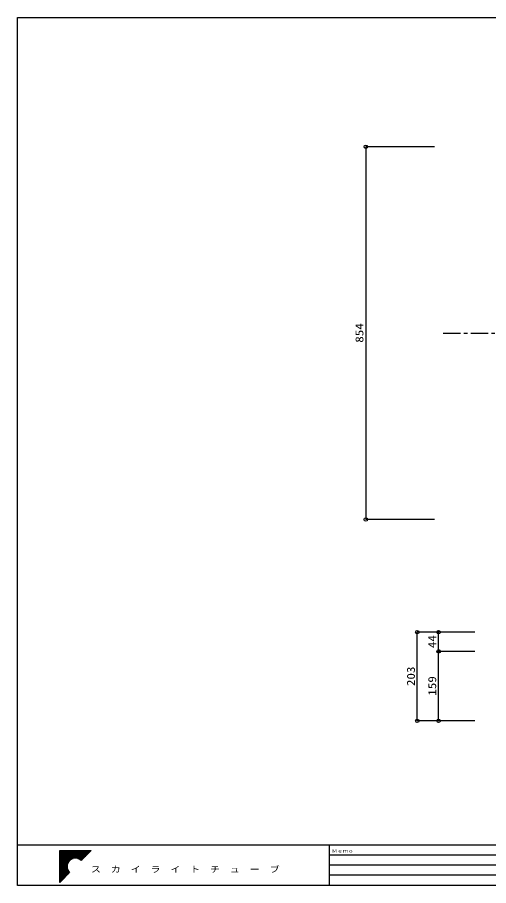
# Model space of a CAD drawing. Units: millimetres at full size. Extents: x -1447 to 1447, y -995 to 995.
# Drawn here: x -1447 to -367, y -995 to 995 of the extents above; entities that cross this region are included whole.
import ezdxf
from ezdxf.enums import TextEntityAlignment as Align

# ---------------------------------------------------------------- set-up
doc = ezdxf.new("R2010")
doc.units = ezdxf.units.MM
doc.header["$LTSCALE"] = 7.9
doc.linetypes.add('CHAIN1', pattern=[8, 5, -1, 1, -1])
for name, color, linetype in [('0-1___', 134, 'Continuous'), ('0-3__0-2_用紙フォ__マット_1_1_', 134, 'Continuous'), ('F-F', 134, 'Continuous')]:
    doc.layers.add(name, color=color, linetype=linetype)
doc.styles.add('ＭＳ ゴシック', font='')
doc.styles.get('ＭＳ ゴシック').set_extended_font_data('MS Gothic')

msp = doc.modelspace()

# ---------------------------------------------------------------- linework, layer by layer
at = {"layer": '0-1___', "color": 3}
for p, q in [((-1396.925, -901.252), (1446.625, -901.252)), ((-732.365, -901.252), (-732.365, -993.282))]:
    msp.add_line(p, q, dxfattribs=at)
at = {"layer": '0-1___', "color": 6}
for p, q in [((-732.266, -924.259), (268.025, -924.259)), ((-731.383, -947.267), (268.025, -947.267)), ((-732.266, -970.274), (268.025, -970.274))]:
    msp.add_line(p, q, dxfattribs=at)
at = {"layer": '0-1___', "color": 3}
msp.add_lwpolyline([(-1446.625, 994.65), (1446.625, 994.65), (1446.625, -994.65), (-1446.625, -994.65)], close=True, dxfattribs=at)
msp.add_lwpolyline([(-1446.625, -901.252), (1446.625, -901.252), (1446.625, -993.282)], dxfattribs=at)
at = {"layer": '0-3__0-2_用紙フォ__マット_1_1_'}
for p, q in [((-1349.584, -914.024), (-1277.687, -914.024)), ((-1349.584, -987.606), (-1349.584, -914.024)), ((-1277.687, -914.024), (-1300.241, -937.107)), ((-1349.584, -915.444), (-1279.074, -915.444)), ((-1349.584, -916.864), (-1280.462, -916.864)), ((-1349.584, -918.284), (-1281.849, -918.284)), ((-1349.584, -919.704), (-1283.237, -919.704)), ((-1349.584, -921.124), (-1284.624, -921.124)), ((-1349.584, -922.544), (-1286.012, -922.544)), ((-1349.584, -923.964), (-1287.399, -923.964)), ((-1349.584, -925.384), (-1288.787, -925.384)), ((-1349.584, -926.804), (-1290.174, -926.804)), ((-1349.584, -928.224), (-1291.562, -928.224)), ((-1349.584, -929.644), (-1292.949, -929.644)), ((-1349.584, -931.064), (-1294.337, -931.064)), ((-1349.584, -932.484), (-1319.23, -932.484)), ((-1349.584, -933.904), (-1322.654, -933.904)), ((-1308.041, -932.484), (-1295.724, -932.484)), ((-1304.616, -933.904), (-1297.111, -933.904)), ((-1349.584, -935.324), (-1324.92, -935.324)), ((-1349.584, -936.744), (-1326.648, -936.744)), ((-1349.584, -938.164), (-1328.032, -938.164)), ((-1349.584, -939.584), (-1329.165, -939.584)), ((-1349.584, -941.004), (-1330.099, -941.004)), ((-1349.584, -942.424), (-1330.866, -942.424)), ((-1349.584, -943.844), (-1331.488, -943.844)), ((-1349.584, -945.264), (-1331.979, -945.264)), ((-1349.584, -946.684), (-1332.35, -946.684)), ((-1349.584, -948.104), (-1332.608, -948.104)), ((-1349.584, -949.524), (-1332.757, -949.524)), ((-1349.584, -950.944), (-1332.8, -950.944)), ((-1349.584, -952.364), (-1332.738, -952.364)), ((-1349.584, -953.784), (-1332.569, -953.784)), ((-1302.35, -935.324), (-1298.499, -935.324)), ((-1349.584, -955.204), (-1332.291, -955.204)), ((-1349.584, -956.624), (-1331.899, -956.624)), ((-1349.584, -958.044), (-1331.385, -958.044)), ((-1349.584, -959.464), (-1330.738, -959.464)), ((-1349.584, -960.884), (-1329.943, -960.884)), ((-1349.584, -962.304), (-1328.975, -962.304)), ((-1349.584, -963.724), (-1327.801, -963.724)), ((-1327.027, -964.521), (-1349.584, -987.606)), ((-1349.584, -965.144), (-1327.636, -965.144)), ((-1349.584, -966.564), (-1329.024, -966.564)), ((-1349.584, -967.984), (-1330.411, -967.984)), ((-1349.584, -969.404), (-1331.798, -969.404)), ((-1349.584, -970.824), (-1333.186, -970.824)), ((-1349.584, -972.244), (-1334.573, -972.244)), ((-1349.584, -973.664), (-1335.961, -973.664)), ((-1349.584, -975.084), (-1337.348, -975.084)), ((-1349.584, -976.504), (-1338.736, -976.504)), ((-1349.584, -977.924), (-1340.123, -977.924)), ((-1349.584, -979.344), (-1341.511, -979.344)), ((-1349.584, -980.764), (-1342.898, -980.764)), ((-1349.584, -982.184), (-1344.286, -982.184)), ((-1349.584, -983.604), (-1345.673, -983.604)), ((-1349.584, -985.024), (-1347.061, -985.024)), ((-1349.584, -986.444), (-1348.448, -986.444))]:
    msp.add_line(p, q, dxfattribs=at)
for start, end in [(45.66363, 224.51236), (224.51236, 225.66363)]:
    msp.add_arc((-1313.635, -950.815), 19.166, start, end, dxfattribs=at)
at = {"layer": 'F-F', "color": 4}
for p, q in [((-491.433, 698.193), (-648.684, 698.193)), ((-648.684, 698.193), (-648.684, -155.807)), ((-491.433, -155.807), (-648.684, -155.807)), ((-481.985, -413.915), (-530.738, -413.915)), ((-530.738, -616.943), (-530.738, -413.915)), ((-398.816, -413.915), (-481.985, -413.915)), ((-481.985, -457.993), (-481.985, -413.915)), ((-398.816, -457.993), (-481.985, -457.993)), ((-398.816, -457.993), (-481.985, -457.993)), ((-481.985, -616.943), (-481.985, -457.993)), ((-481.985, -616.943), (-530.738, -616.943)), ((-398.816, -616.943), (-481.985, -616.943))]:
    msp.add_line(p, q, dxfattribs=at)
at = {"layer": 'F-F', "color": 7, "linetype": 'CHAIN1'}
msp.add_line((-471.327, 271.193), (656.405, 271.193), dxfattribs=at)
at = {"layer": 'F-F', "color": 4}
for centre in [(-648.684, 698.193), (-648.684, -155.807), (-530.738, -413.915), (-481.985, -413.915), (-481.985, -457.993), (-481.985, -457.993), (-530.738, -616.943), (-481.985, -616.943)]:
    msp.add_circle(centre, 4, dxfattribs=at)

# ---------------------------------------------------------------- texts
at = {"layer": '0-1___', "style": 'ＭＳ ゴシック', "width": 1.2}
msp.add_text('Ｍｅｍｏ', height=7.372, dxfattribs=at).set_placement((-726.339, -921.011), align=Align.BOTTOM_LEFT)
at = {"layer": '0-1___', "color": 6, "style": 'ＭＳ ゴシック', "width": 1.2}
msp.add_text('ス\u3000カ\u3000イ\u3000ラ\u3000イ\u3000ト\u3000チ\u3000ュ\u3000ー\u3000ブ', height=13.89, dxfattribs=at).set_placement((-1278.089, -968.487), align=Align.BOTTOM_LEFT)
at = {"layer": 'F-F', "color": 4, "style": 'ＭＳ ゴシック', "width": 1.2}
for s, p in [('854', (-648.684, 249.134)), ('44', (-481.985, -450.66)), ('203', (-530.738, -537.488)), ('159', (-481.985, -559.527))]:
    msp.add_text(s, height=18.33, rotation=90, dxfattribs=at).set_placement(p, align=Align.BOTTOM_LEFT)

doc.saveas('drawing.dxf')
